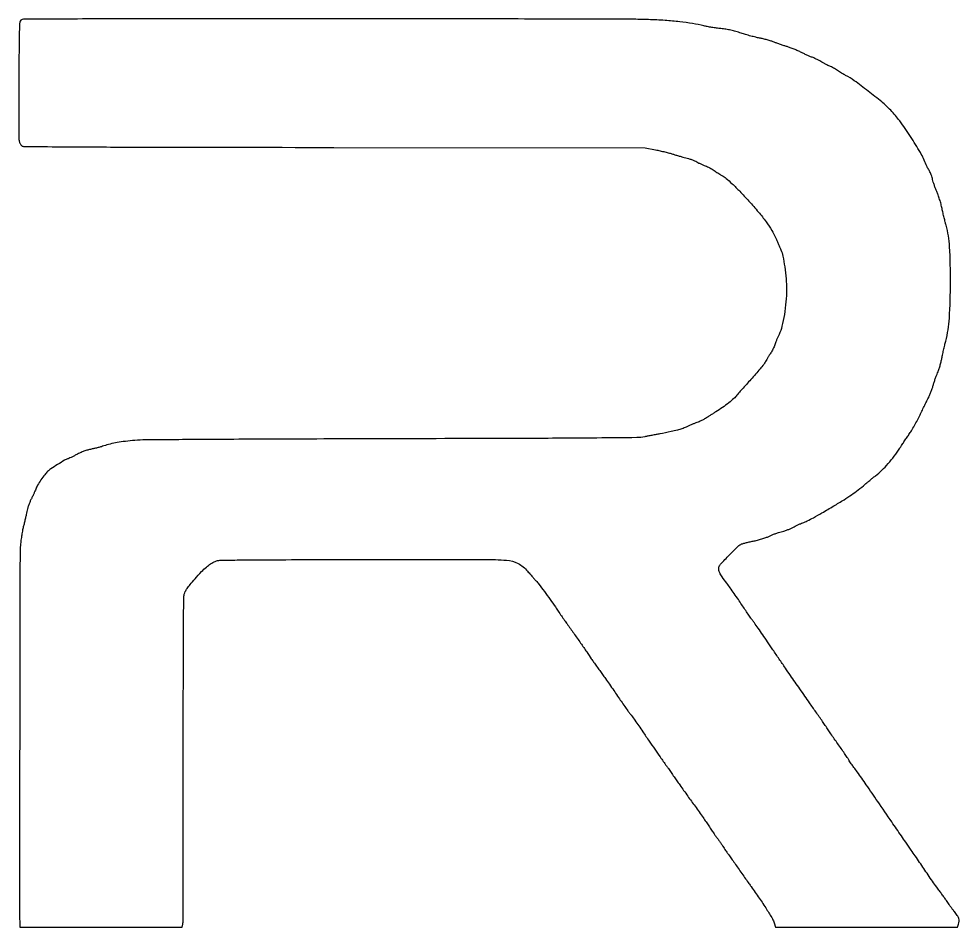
# Model space of a CAD drawing. Extents: x 123 to 7564, y 148 to 3762.
# Drawn here: x 6519 to 7564, y 148 to 1158 of the extents above; entities that cross this region are included whole.
import ezdxf

# ---------------------------------------------------------------- set-up
doc = ezdxf.new("R2010")
doc.units = 0

msp = doc.modelspace()

# ---------------------------------------------------------------- linework, layer by layer
msp.add_lwpolyline([(6521.5, 1156.42547, 0.210675), (6520.212927, 1154.116536, 0.014662), (6519.726738, 1146.521981, 0.007077), (6519.434918, 1132.257566, 0.000445), (6519.207344, 1090.207273, 0.000849), (6519.136656, 1065.18872, 0.001322), (6519.169321, 1043.626511, 0.000362), (6519.261069, 1024.832466, 0.045907), (6519.488868, 1022.5, 0.030256), (6519.818953, 1021.205128, 0.021275), (6520.33837, 1019.79375, 0.02155), (6520.953643, 1018.480958, 0.04147), (6521.574493, 1017.5, 0.232417), (6524.44312, 1016.053946, 0.000712), (6566.731349, 1015.683254, 0.001363), (6639.347099, 1015.348096, 0.000073), (6869.292969, 1014.947274), (7215.5, 1014.394547), (7227, 1012.196207, -0.007163), (7231.951976, 1011.175849, -0.005518), (7237.325, 1009.925901, -0.005582), (7242.321322, 1008.646031, -0.013251), (7246, 1007.554535, 0.005834), (7249.380014, 1006.49686, 0.003668), (7253.353125, 1005.336006, 0.003681), (7257.279695, 1004.251126, 0.006731), (7260.5, 1003.43316, -0.018161), (7263.565246, 1002.579553, -0.012283), (7266.994409, 1001.395467, -0.012386), (7270.256272, 1000.085757, -0.024033), (7272.77884, 998.852733, 0.010953), (7275.189601, 997.595222, 0.006691), (7278.085545, 996.212322, 0.006705), (7280.992523, 994.918614, 0.011822), (7283.431379, 993.93979, -0.022109), (7285.804926, 992.930013, -0.013665), (7288.50362, 991.546332, -0.013699), (7291.099975, 990.030319, -0.023862), (7293.152539, 988.615184, 0.009928), (7295.056334, 987.222814, 0.007674), (7297.183372, 985.779266, 0.007769), (7299.211764, 984.492317, 0.018415), (7300.769579, 983.614763, -0.056691), (7305.33666, 980.560479, -0.014064), (7312.048391, 974.543888, -0.011985), (7320.430426, 966.203084, -0.005938), (7330.681079, 955.244217, -0.010624), (7341.351572, 943.050998, -0.017522), (7349.774359, 932.256649, -0.020772), (7356.152894, 922.647908, -0.035873), (7360.519541, 914.110453, 0.001734), (7361.939198, 910.794631, 0.001265), (7363.538648, 907.119946, 0.001278), (7365.072485, 903.644419, 0.00282), (7366.265523, 901, -0.059096), (7368.466013, 894.163422, -0.013148), (7370.51105, 882.035454, -0.014272), (7372.008159, 868.749808, -0.020921), (7372.5, 857, -0.022204), (7371.892456, 843.325774, -0.019093), (7370.069359, 829.045904, -0.019618), (7367.392982, 816.134493, -0.047886), (7364.163439, 806.984986, 0.006582), (7362.880437, 804.126259, 0.004809), (7361.528106, 800.919418, 0.00486), (7360.305191, 797.855286, 0.010691), (7359.443628, 795.484986, -0.019541), (7358.599709, 793.285268, -0.012388), (7357.454472, 790.78934, -0.012441), (7356.206182, 788.390644, -0.022395), (7355.048318, 786.5, 0.007944), (7353.784857, 784.564778, 0.003628), (7352.19371, 781.999872, 0.003591), (7350.556225, 779.273162, 0.004939), (7349.126356, 776.797438, -0.035492), (7347.101655, 773.739411, -0.007192), (7343.057003, 768.635936, -0.007553), (7338.168208, 762.827718, -0.007009), (7332.984823, 757.021455, 0.00191), (7327.842359, 751.377942, 0.002335), (7323.0787, 746.060147, 0.00195), (7319.112148, 741.555081, 0.016605), (7317.40859, 739.469042, -0.047307), (7313.961531, 735.740169, -0.01537), (7308.212304, 730.903854, -0.014886), (7301.329881, 725.791754, -0.014439), (7294.086281, 721.043731, 0.001657), (7290.883715, 719.059645, 0.001432), (7287.534182, 716.955759, 0.001441), (7284.508836, 715.031166, 0.004197), (7282.434339, 713.678367, -0.022096), (7280.488258, 712.50636, -0.011486), (7277.966629, 711.209845, -0.011398), (7275.311529, 709.994913, -0.017027), (7272.934339, 709.066602, 0.009608), (7270.392376, 708.117161, 0.004748), (7267.199672, 706.819042, 0.00471), (7263.911663, 705.409122, 0.006866), (7261.043269, 704.099716, -0.023915), (7256.268845, 702.113954, -0.023173), (7251.276549, 700.56969, -0.013525), (7244.239588, 698.947191, -0.002653), (7231.5, 696.440891, 0.000707), (7227.5077, 695.671605, 0.000472), (7222.940625, 694.78039, 0.000476), (7218.515698, 693.9082, 0.000936), (7215, 693.204908, -0.046926), (7206.164874, 692.269092, -0.00096), (7161.542558, 691.83081, -0.001184), (7089.786718, 691.433817, -0.000149), (6934.5, 690.988686, 0.000248), (6812.239523, 690.613881, 0.00068), (6725.859545, 690.188648, 0.000332), (6660.238772, 689.732801, 0.018298), (6647.922562, 689.188053, 0.009675), (6637.570862, 688.147929, 0.014382), (6628.562236, 686.802487, 0.016317), (6620.662671, 685.121656, 0.022275), (6613.683022, 683.062969, -0.013698), (6610.986523, 682.217098, -0.005865), (6607.34166, 681.228546, -0.005798), (6603.430354, 680.26508, -0.007603), (6599.835551, 679.481125, 0.019254), (6595.689971, 678.475348, 0.018583), (6591.583935, 677.143388, 0.018268), (6587.519867, 675.485295, 0.017156), (6583.5, 673.502588, -0.004739), (6580.272183, 671.809634, -0.005614), (6577.189391, 670.273268, -0.004927), (6574.56324, 669.032879, -0.035296), (6573.251119, 668.537726, 0.062323), (6570.040787, 667.124176, 0.005193), (6562.271333, 662.364529, 0.006298), (6554.687494, 657.475426, 0.041933), (6551.163548, 654.689104, 0.041441), (6547.880181, 651.057723, 0.014638), (6543.783957, 645.356275, 0.014571), (6540.037536, 639.44116, 0.043082), (6537.950541, 635.113472, -0.011181), (6537.035455, 632.859063, -0.004418), (6535.680675, 629.798957, -0.00437), (6534.158591, 626.517964, -0.005457), (6532.68578, 623.5, 0.019877), (6531.257705, 620.346116, 0.013413), (6529.871182, 616.646875, 0.013526), (6528.721506, 612.991642, 0.02603), (6528.034796, 610, -0.008678), (6527.425613, 606.848439, -0.003664), (6526.503332, 602.637681, -0.003624), (6525.452248, 598.152702, -0.004724), (6524.421843, 594.064446, 0.015639), (6523.405067, 589.623368, 0.008032), (6522.395608, 584.00353, 0.007974), (6521.540944, 578.179865, 0.011915), (6520.996987, 573.064446, 0.02008), (6520.459695, 560.265572, 0.000043), (6520.121478, 363.159398, 0.000061), (6519.828015, 168.548914, 0.013791), (6520.307462, 150.25), (6520.428571, 148), (6610.589286, 148), (6700.75, 148), (6701.386857, 151.184286, 0.048508), (6701.64746, 153.769761, 0.00006), (6701.825673, 206.241137, 0.000539), (6701.954833, 264.988871, 0.000332), (6701.986387, 334.140313, -0.000327), (6702.024682, 419.85289, -0.001208), (6702.215114, 473.988685, -0.000423), (6702.484669, 513.74723, -0.059834), (6703.07983, 518.402754, -0.06202), (6704.181196, 521.23765, -0.030492), (6706.224963, 524.53105, -0.019773), (6709.554027, 528.856908, -0.005766), (6715.012651, 535.24652, -0.008301), (6722.348636, 543.35999, -0.026455), (6727.610935, 548.423817, -0.037127), (6732.293989, 551.903727, -0.035706), (6737.5, 554.703729, -0.099719), (6742.654879, 555.874322, -0.003041), (6764.643325, 556.279715, -0.002473), (6803.020646, 556.563964, -0.000194), (6905.239221, 556.775823, -0.000329), (7036.707475, 556.910781, -0.018164), (7061.378969, 556.023317, -0.104988), (7074.024677, 552.366589, -0.093396), (7084.70796, 543.781173, 0.00105), (7087.863208, 540.107993, 0.001382), (7090.757898, 536.771126, 0.001), (7093.197675, 533.985586, 0.013329), (7094.124234, 532.986955, -0.03103), (7097.126821, 529.511942, -0.003583), (7103.314327, 521.259984, -0.004678), (7109.894345, 512.175635, -0.006723), (7115.536501, 504, 0.002071), (7118.66647, 499.373079, 0.001414), (7122.259604, 494.140444, 0.001425), (7125.752466, 489.115236, 0.002879), (7128.538107, 485.180235, -0.00163), (7135.971814, 474.734815, -0.001483), (7143.577038, 463.906329, -0.001531), (7150.461136, 453.977907, -0.003582), (7155.533681, 446.5, 0.004469), (7158.081698, 442.758039, 0.002222), (7161.374042, 438.059375, 0.002205), (7164.828923, 433.220495, 0.003239), (7167.912224, 429, -0.004896), (7171.289406, 424.34493, -0.002068), (7175.737002, 418.03125, -0.002045), (7180.433153, 411.246871, -0.00267), (7184.670671, 405, 0.002911), (7188.667406, 399.114212, 0.003135), (7192.635838, 393.419508, 0.002962), (7196.101209, 388.573758, 0.014951), (7198.13209, 385.938749, -0.015025), (7200.209849, 383.242098, -0.002617), (7203.948994, 378.017893, -0.00284), (7208.270443, 371.838712, -0.002543), (7212.685088, 365.379293, 0.001046), (7219.894954, 354.761864, 0.00177), (7225.984551, 345.90193, 0.001823), (7232.008704, 337.270731, 0.0012), (7239, 327.381767, -0.001617), (7241.210504, 324.249541, -0.000637), (7244.234375, 319.923527, -0.000631), (7247.490352, 315.240214, -0.000788), (7250.5, 310.884895, 0.002839), (7253.839431, 306.09447, 0.001374), (7258.163119, 300.002215, 0.001363), (7262.702122, 293.680193, 0.001961), (7266.757425, 288.110416, -0.003053), (7270.811585, 282.516578, -0.002092), (7275.347936, 276.119935, -0.002108), (7279.666447, 269.920768, -0.004273), (7283.001929, 265, 0.002089), (7285.972081, 260.576708, 0.001819), (7289.118754, 255.96875, 0.001829), (7291.99584, 251.820873, 0.005403), (7294.013521, 249, -0.003645), (7295.818097, 246.495715, -0.002194), (7297.924089, 243.5, -0.002197), (7299.991738, 240.503243, -0.003838), (7301.674649, 238, 0.002016), (7303.201477, 235.710945, 0.001882), (7304.781794, 233.38125, 0.001874), (7306.200921, 231.322641, 0.006417), (7307.145428, 230, -0.004168), (7308.316664, 228.375361, -0.000349), (7311.307866, 224.146208, -0.000465), (7314.867912, 219.095364, -0.000359), (7318.739795, 213.582834, 0.00056), (7322.824854, 207.771776, 0.000519), (7327.027975, 201.820128, 0.000518), (7330.779575, 196.531144, 0.001743), (7333.249055, 193.082834, -0.006693), (7342.239805, 180.262165, -0.008109), (7350.313221, 167.992424, -0.006398), (7356.820795, 157.448495, -0.065402), (7358.860376, 152.75), (7360.220753, 148), (7461.409488, 148), (7562.598223, 148), (7563.739417, 151.25, 0.070326), (7564.422779, 154.669104, 0.093058), (7564.016015, 157.811306, 0.071371), (7562.36028, 161.180099, 0.026277), (7559.138894, 165.401311, -0.00923), (7557.159873, 167.819075, -0.006737), (7555.047795, 170.574393, -0.00681), (7553.115943, 173.241224, -0.014887), (7551.72594, 175.346594, 0.011756), (7550.237051, 177.632745, 0.003665), (7547.897535, 180.993632, 0.003661), (7545.228227, 184.710924, 0.004033), (7542.588559, 188.270045, -0.006395), (7539.397996, 192.614699, -0.002139), (7534.842689, 199.044988, -0.002128), (7529.86016, 206.207175, -0.00243), (7525.155369, 213.103386, 0.000889), (7520.478491, 220.004257, 0.000785), (7515.579933, 227.18037, 0.000788), (7511.144929, 233.63369, 0.002398), (7508.10306, 238, -0.001977), (7504.975578, 242.481144, -0.000569), (7500.173084, 249.4375, -0.000572), (7494.775751, 257.293774, -0.000609), (7489.508273, 265, 0.000692), (7473.894318, 287.834862, 0.001287), (7461.162204, 306.297869, 0.000964), (7451.074724, 320.785855, 0.014924), (7447.452095, 325.651548, -0.010449), (7446.088467, 327.449283, -0.005829), (7444.500028, 329.691392, -0.005812), (7442.945588, 331.997501, -0.009382), (7441.682543, 334, 0.011277), (7440.068058, 336.538318, 0.002072), (7436.96308, 341.14375, 0.002225), (7433.283522, 346.50151, 0.002022), (7429.438171, 352, -0.001413), (7425.593823, 357.482822, -0.001575), (7421.917352, 362.793457, -0.001452), (7418.81066, 367.339613, -0.008288), (7417.207723, 369.786237, 0.008063), (7415.613896, 372.221347, 0.001453), (7412.562683, 376.694934, 0.001567), (7408.957314, 381.913008, 0.001418), (7405.197157, 387.286237, -0.000288), (7398.007694, 397.510662, -0.000812), (7392.998835, 404.667388, -0.000618), (7387.322441, 412.827473, -0.000112), (7376.800795, 428, -0.001255), (7371.203222, 436.119161, -0.000675), (7364.340874, 446.155531, -0.000672), (7357.37349, 456.4047, -0.001056), (7351.417489, 465.231594, 0.001918), (7346.088869, 473.099441, 0.002338), (7341.038889, 480.420877, 0.001961), (7336.73915, 486.541367, 0.016452), (7334.697279, 489.231594, -0.0162), (7332.841757, 491.673746, -0.003412), (7329.769314, 496.064906, -0.003572), (7326.275396, 501.209961, -0.003379), (7322.789478, 506.5, 0.004968), (7318.96282, 512.267153, 0.003213), (7314.42485, 518.869246, 0.00323), (7309.906761, 525.264292, 0.006101), (7306.167493, 530.352752, -0.007684), (7300.813085, 537.687669, -0.039411), (7298.239842, 542.015527, -0.074837), (7297.217957, 545.225025, -0.102057), (7297.35284, 548.25, -0.12699), (7299.222066, 551.666744, -0.00529), (7308.916146, 561.788802, -0.006127), (7318.722946, 571.571338, -0.101364), (7322.589934, 574.049245, -0.027475), (7324.337424, 574.6146, -0.004221), (7327.876418, 575.516432, -0.004705), (7332.075165, 576.506919, -0.004068), (7336.5, 577.469112, 0.012619), (7341.320677, 578.604044, 0.012314), (7346.117843, 579.989111, 0.01292), (7350.398975, 581.462902, 0.028345), (7353.569772, 582.856354, -0.01984), (7356.394296, 584.155356, -0.011381), (7359.892303, 585.506554, -0.011358), (7363.475567, 586.706525, -0.018535), (7366.569772, 587.540802, 0.020975), (7369.658994, 588.38992, 0.012843), (7373.226746, 589.635406, 0.012868), (7376.701948, 591.052896, 0.022277), (7379.5, 592.430719, -0.009781), (7382.162196, 593.825337, -0.006891), (7385.20625, 595.292812, -0.006957), (7388.157918, 596.616301, -0.014497), (7390.5, 597.547972, 0.027431), (7395.529259, 599.700809, 0.00979), (7402.462094, 603.300337, 0.007118), (7411.821415, 608.56884, 0.002558), (7425, 616.326852, 0.005119), (7436.4325, 623.295517, 0.011671), (7444.880253, 628.842195, 0.013701), (7452.186116, 634.188437, 0.01046), (7459.890149, 640.41909, -0.001336), (7463.330386, 643.306789, -0.001405), (7466.72921, 646.128108, -0.001344), (7469.675176, 648.546287, -0.006306), (7471.390149, 649.910638, 0.026376), (7478.477521, 656.029002, 0.020579), (7485.521579, 663.370095, 0.019732), (7492.256131, 671.627931, 0.018939), (7498.416297, 680.501954, -0.003538), (7500.408045, 683.568633, -0.001557), (7503.084408, 687.598897, -0.001541), (7505.94925, 691.855507, -0.002069), (7508.573176, 695.694031, 0.015348), (7511.343096, 699.986502, 0.007069), (7514.695833, 705.731997, 0.006994), (7518.054734, 711.878881, 0.009625), (7520.887972, 717.5, -0.001218), (7523.4998, 722.906099, -0.001153), (7526.185982, 728.399437, -0.001144), (7528.585781, 733.250501, -0.004047), (7530.158922, 736.349147, 0.019349), (7531.483556, 739.168852, 0.009321), (7532.971538, 742.87442, 0.009227), (7534.381586, 746.801131, 0.013057), (7535.479833, 750.349147, -0.010009), (7536.550175, 753.883134, -0.007306), (7537.874638, 757.766121, -0.007387), (7539.238704, 761.411022, -0.016125), (7540.414396, 764.152542, 0.02711), (7541.562947, 767.001921, 0.01066), (7542.845108, 771.03734, 0.010515), (7544.048914, 775.468068, 0.012918), (7544.977738, 779.652542, -0.004988), (7545.900529, 784.145515, -0.002863), (7547.098108, 789.544809, -0.002859), (7548.363888, 794.957795, -0.004763), (7549.499344, 799.5, 0.048815), (7553.541756, 825.047166, 0.014233), (7554.773927, 864.889498, 0.013901), (7553.769369, 904.512729, 0.055157), (7549.815799, 928.5, -0.006996), (7548.893865, 931.971768, -0.002738), (7547.714931, 936.787384, -0.00271), (7546.496087, 942.011817, -0.00337), (7545.422028, 946.882585, 0.012532), (7544.243315, 951.797903, 0.00934), (7542.706886, 957.159151, 0.009454), (7541.067479, 962.16168, 0.021099), (7539.590849, 965.882585, -0.012006), (7538.197504, 969.215567, -0.00909), (7536.823961, 972.934735, -0.009204), (7535.661669, 976.475372, -0.021039), (7534.948264, 979.193108, 0.021005), (7534.303182, 981.651252, 0.01519), (7533.387839, 984.33214, 0.01539), (7532.360466, 986.830243, 0.031997), (7531.378945, 988.693108, -0.010345), (7530.400475, 990.369969, -0.007647), (7529.385351, 992.262976, -0.007735), (7528.480991, 994.08162, -0.017166), (7527.861712, 995.5, 0.036117), (7521.288442, 1009.123822, 0.013816), (7510.290156, 1027.087865, 0.013862), (7498.276582, 1044.471284, 0.034692), (7488.323215, 1056.245219, 0.026452), (7478.380731, 1065.44737, 0.009243), (7463.16545, 1077.635273, 0.008634), (7447.799253, 1089.066924, 0.038069), (7438.160399, 1094.926906, -0.012683), (7436.164264, 1096.005791, -0.00659), (7433.726564, 1097.447389, -0.006548), (7431.260637, 1098.994532, -0.009912), (7429.160399, 1100.41066, 0.015006), (7427.083833, 1101.780264, 0.01086), (7424.693992, 1103.184794, 0.010986), (7422.363456, 1104.420824, 0.023388), (7420.5, 1105.250542, -0.019017), (7418.557914, 1106.095015, -0.007465), (7415.945389, 1107.399568, -0.007376), (7413.15931, 1108.895684, -0.009127), (7410.611962, 1110.373922, 0.010948), (7408.092806, 1111.823563, 0.00951), (7405.392522, 1113.233667, 0.009609), (7402.899182, 1114.416682, 0.027571), (7401.111962, 1115.107147, -0.021503), (7399.181875, 1115.826029, -0.005233), (7396.064139, 1117.18113, -0.005356), (7392.519161, 1118.81203, -0.005311), (7389, 1120.522938, 0.011515), (7385.208277, 1122.308543, 0.00791), (7380.832575, 1124.165106, 0.007978), (7376.561064, 1125.819384, 0.016043), (7373.132169, 1126.961232, -0.007136), (7369.79492, 1128.006916, -0.004196), (7365.833564, 1129.347477, -0.004196), (7361.895911, 1130.754108, -0.007147), (7358.632169, 1132.004187, 0.017948), (7355.256809, 1133.21409, 0.009223), (7350.951325, 1134.498175, 0.009155), (7346.46584, 1135.658282, 0.013643), (7342.5, 1136.493197, -0.013936), (7338.236923, 1137.393292, -0.006509), (7332.765625, 1138.784334, -0.006443), (7327.060462, 1140.393248, -0.008968), (7322, 1141.99026, 0.011471), (7316.12115, 1143.813244, 0.014606), (7310.618148, 1145.209831, 0.015039), (7305.180299, 1146.251424, 0.013568), (7299.5, 1147.005848, -0.008098), (7294.71728, 1147.587894, -0.005954), (7289.436569, 1148.38171, -0.006019), (7284.457484, 1149.252576, -0.013325), (7280.688319, 1150.063195, 0.018646), (7268.1228, 1152.626036, 0.012892), (7253.747905, 1154.62433, 0.011428), (7237.441206, 1156.087524, 0.00798), (7219, 1157.022836, 0.007903), (7200.149708, 1157.379311, 0.000152), (7102.584375, 1157.652387, 0.000367), (6988.72173, 1157.852871, 0.000246), (6858.5, 1157.922405, 0.000111), (6664.087941, 1157.887205, 0.00101), (6579.170826, 1157.681459, 0.000262), (6524.408632, 1157.409539, 0.161764)], format="xyb", close=True)

doc.saveas('drawing.dxf')
